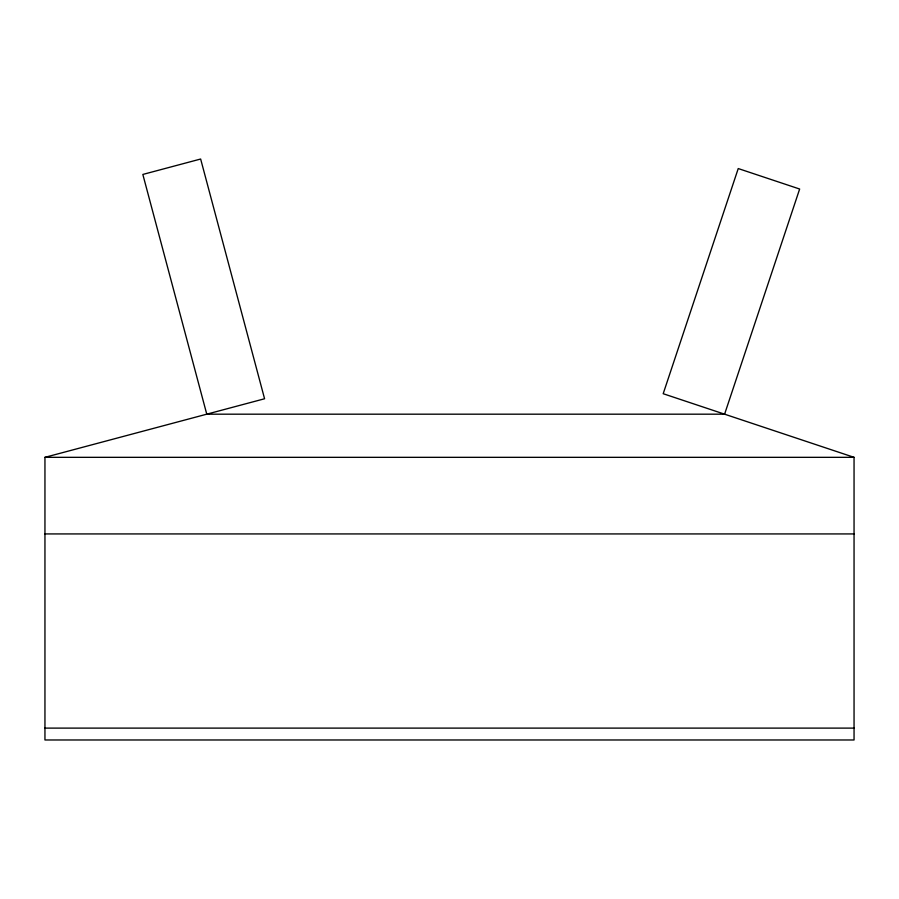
<?xml version="1.0" encoding="UTF-8"?>
<svg xmlns="http://www.w3.org/2000/svg" width="899" height="899" viewBox="0 0 899 899"><rect width="100%" height="100%" fill="white"/><g stroke="black" fill="none" stroke-linecap="round" stroke-linejoin="round"><path stroke-width="1.35" d="M44.95 457.333L264.576 398.763L200.646 159.022L142.84 174.44L206.77 414.181L724.594 414.181L799.649 189.026L738.236 168.551L663.192 393.717L854.05 457.333L854.05 739.978L44.95 739.978L44.95 457.333L854.05 457.333M44.95 533.927L854.05 533.927M44.95 728.111L854.05 728.111"/></g></svg>
